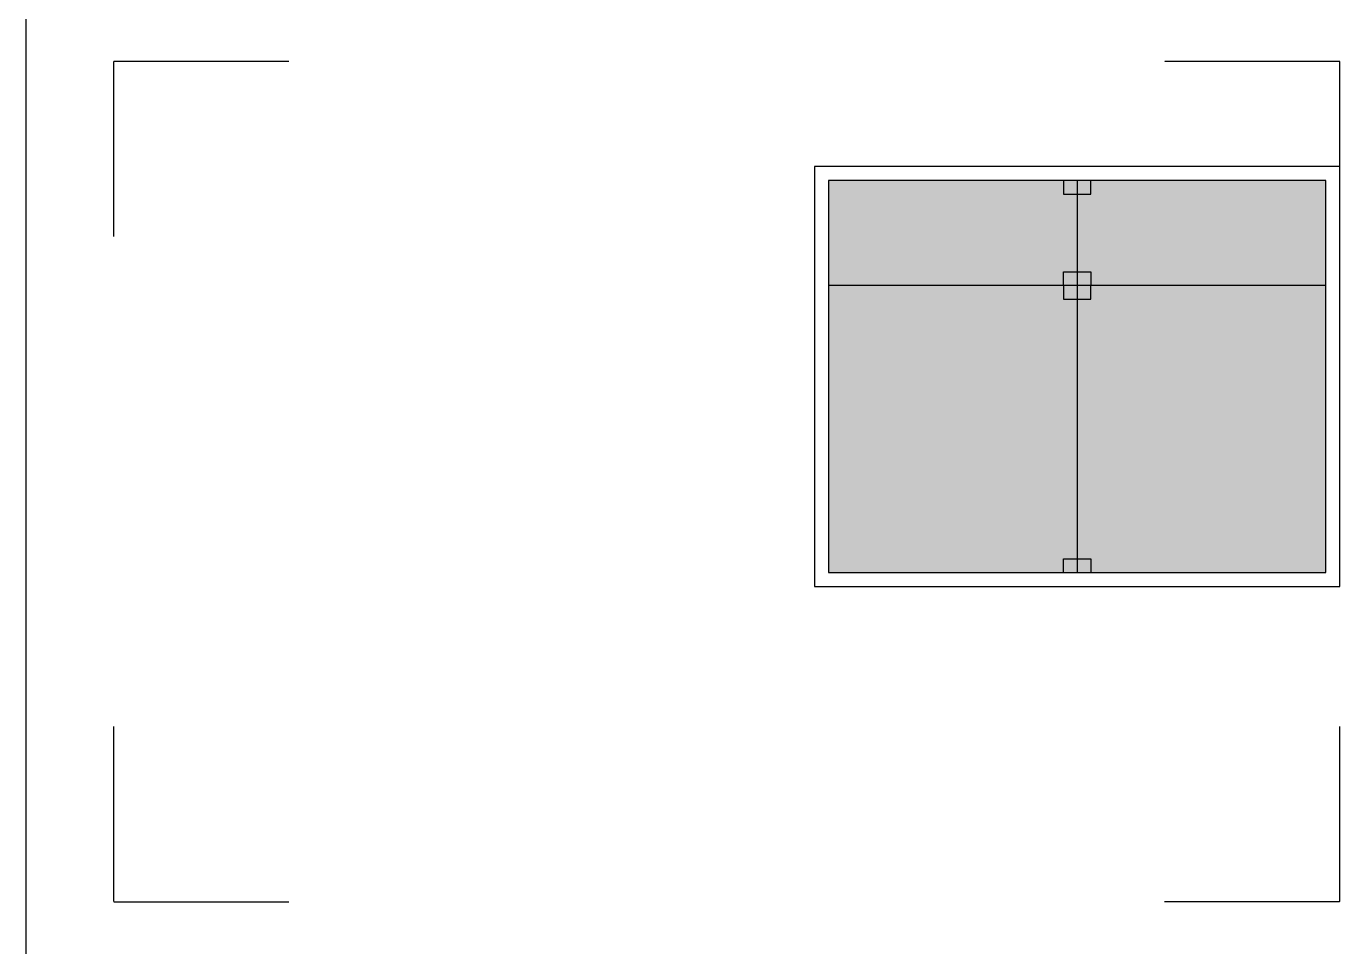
# Model space of a CAD drawing. Header units: millimetres. Extents: x -249630 to 95394, y -188036 to 109963.
# Drawn here: x -97457 to -92770, y 83774 to 87060 of the extents above; entities that cross this region are included whole.
import ezdxf

# ---------------------------------------------------------------- set-up
doc = ezdxf.new("R2010")
doc.units = ezdxf.units.MM
doc.linetypes.add('DASHED2', pattern=[9.525, 6.35, -3.175])
for name, color, linetype in [('05', 5, 'Continuous'), ('Layer1', 2, 'Continuous'), ('Layer8', 8, 'Continuous'), ('SOMBRA', 252, 'Continuous'), ('VEREDA', 1, 'Continuous')]:
    doc.layers.add(name, color=color, linetype=linetype)

msp = doc.modelspace()

# ---------------------------------------------------------------- hatches: boundary and pattern name
at = {"layer": 'SOMBRA'}
h = msp.add_hatch(color=8, dxfattribs=at)
h.set_gradient(color1=(122, 133, 132), one_color=1, tint=1, name='INVCURVED')
h.paths.add_polyline_path([(-93707.461, 86509.848), (-94594.961, 86509.848), (-94594.961, 85109.848), (-93707.461, 85109.848)])
h.paths.add_polyline_path([(-92819.961, 86509.848), (-93707.461, 86509.848), (-93707.461, 85109.848), (-92819.961, 85109.848)])

# ---------------------------------------------------------------- linework, layer by layer
at = {"layer": '05'}
msp.add_line((-97457.461, 83684.848), (-97457.461, 90434.848), dxfattribs=at)
at = {"layer": 'Layer1'}
for p, q in [((-92769.961, 86559.848), (-94644.961, 86559.848)), ((-94644.961, 86559.848), (-94644.961, 85059.848)), ((-92769.961, 85059.848), (-92769.961, 86559.848)), ((-94644.961, 85059.848), (-92769.961, 85059.848))]:
    msp.add_line(p, q, dxfattribs=at)
at = {"layer": 'Layer8', "linetype": 'DASHED2', "ltscale": 0.025}
for points in [[(-97144.961, 86934.848), (-96519.961, 86934.848)], [(-97144.961, 86309.848), (-97144.961, 86934.848)], [(-93394.961, 86934.848), (-92769.961, 86934.848)], [(-92769.961, 86309.848), (-92769.961, 86934.848)], [(-97144.961, 83934.848), (-97144.961, 84559.848)], [(-92769.961, 83934.848), (-92769.961, 84559.848)], [(-97144.961, 83934.848), (-96519.961, 83934.848)], [(-92769.961, 83934.848), (-93394.961, 83934.848)]]:
    msp.add_lwpolyline(points, dxfattribs=at)
at = {"layer": 'VEREDA'}
for p, q in [((-92819.961, 86509.848), (-94594.961, 86509.848)), ((-94594.961, 86509.848), (-94594.961, 85109.848)), ((-92819.961, 85109.848), (-92819.961, 86509.848)), ((-92819.961, 86134.848), (-94594.961, 86134.848)), ((-94594.961, 85109.848), (-92819.961, 85109.848))]:
    msp.add_line(p, q, dxfattribs=at)
for points in [[(-93756.211, 86509.848), (-93756.211, 86461.098), (-93658.711, 86461.098), (-93658.711, 86509.848)], [(-93707.461, 86509.848), (-93707.461, 85109.848)], [(-93756.211, 86134.848), (-93756.211, 86183.598), (-93658.711, 86183.598), (-93658.711, 86134.848)], [(-93756.211, 86134.848), (-93756.211, 86086.098), (-93658.711, 86086.098), (-93658.711, 86134.848)], [(-93756.211, 85109.848), (-93756.211, 85158.598), (-93658.711, 85158.598), (-93658.711, 85109.848)]]:
    msp.add_lwpolyline(points, dxfattribs=at)

doc.saveas('drawing.dxf')
